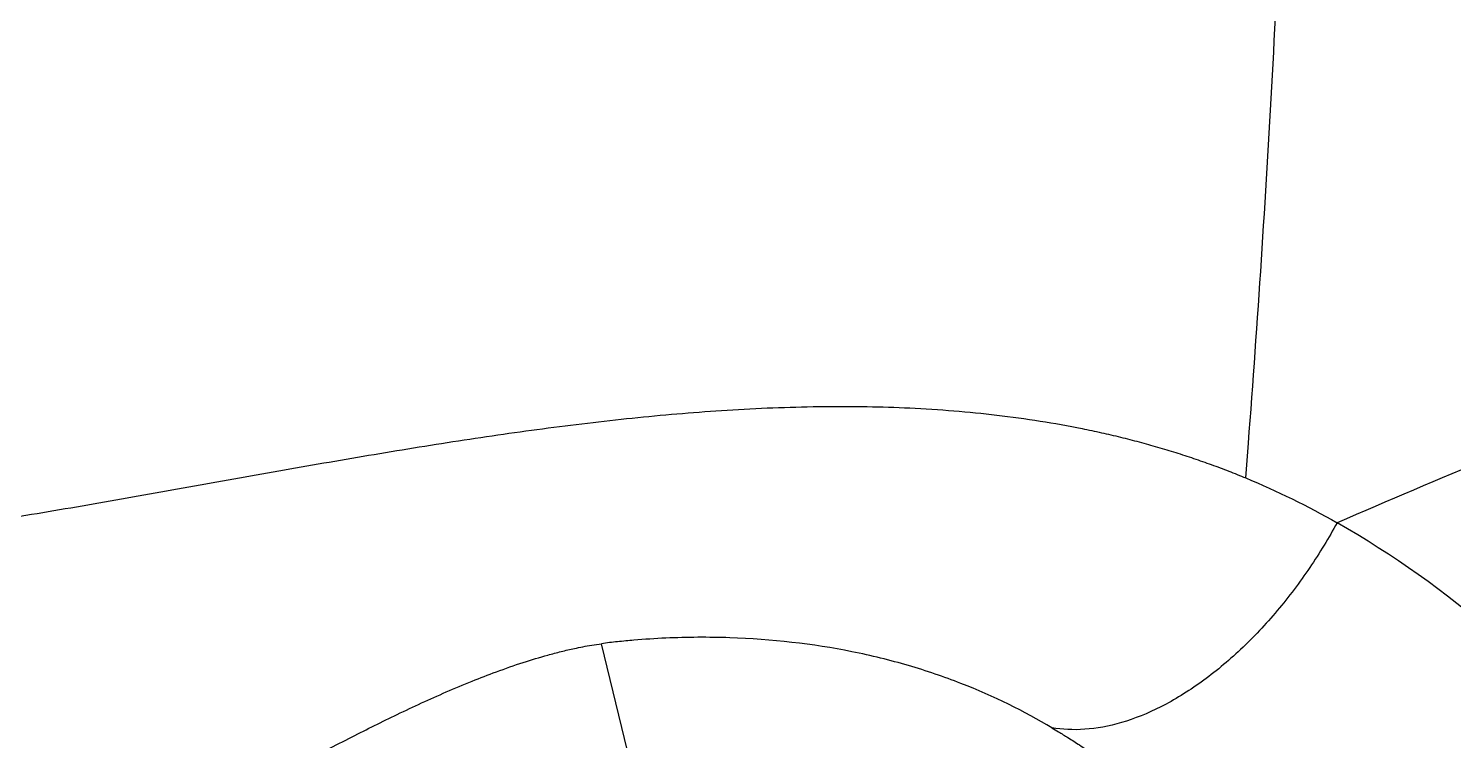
# Model space of a CAD drawing. Extents: x 526 to 610, y 679 to 808.
# Drawn here: x 558.165 to 562.546, y 736.62 to 738.809 of the extents above; entities that cross this region are included whole.
import ezdxf

# ---------------------------------------------------------------- set-up
doc = ezdxf.new("R2010")
doc.units = 0
doc.header["$MEASUREMENT"] = 0
doc.layers.add('1', color=4, linetype='Continuous')

# ---------------------------------------------------------------- blocks, each defined once
blk = doc.blocks.new('JETSETTER LX')
at = {"layer": '1', "color": 3, "linetype": 'Continuous', "lineweight": 25}
blk.add_line((33.8793, 39.7115), (33.7992, 40.0409), dxfattribs=at)
for points, knots in [([(35.7883, 40.6567), (35.8025, 40.844), (35.8159, 41.0318), (35.8405, 41.4089), (35.8518, 41.5981), (35.8828, 42.168), (35.8999, 42.5509), (35.9153, 42.9364)], [0, 0, 0, 0, 0.25, 0.25, 0.5, 0.5, 1, 1, 1, 1]), ([(39.9235, 41.9318), (39.7583, 41.8715), (39.5938, 41.811), (39.2658, 41.6894), (39.1023, 41.6283), (38.7759, 41.5052), (38.613, 41.4433), (38.2882, 41.3186), (38.1263, 41.2559), (37.6427, 41.0665), (37.3237, 40.939), (36.8478, 40.7443), (36.6897, 40.6788), (36.3743, 40.5466), (36.2171, 40.4799), (36.0606, 40.4125)], [0, 0, 0, 0, 0.125, 0.125, 0.25, 0.25, 0.375, 0.375, 0.5, 0.5, 0.75, 0.75, 0.875, 0.875, 1, 1, 1, 1]), ([(31.4422, 40.3495), (31.4599, 40.3517), (31.4957, 40.3562), (31.5499, 40.3633), (31.6051, 40.3708), (31.6614, 40.3787), (31.7438, 40.3906), (31.855, 40.4075), (32.0393, 40.4369), (32.2253, 40.4686), (32.4096, 40.5011), (32.5939, 40.5339), (32.8242, 40.5753), (33.1006, 40.6234), (33.3768, 40.6681), (33.6527, 40.7075), (33.9282, 40.7395), (34.2058, 40.7622), (34.4791, 40.7723), (34.7057, 40.7687), (34.8818, 40.7576), (35.0157, 40.7443), (35.1472, 40.7263), (35.2542, 40.7071), (35.3362, 40.6897), (35.3945, 40.676), (35.4521, 40.6613), (35.5088, 40.6455), (35.5647, 40.6286), (35.6198, 40.6106), (35.6741, 40.5916), (35.7275, 40.5716), (35.7626, 40.5573), (35.7801, 40.5502)], [0, 0, 0, 0, 0.012026, 0.02429, 0.03679, 0.049527, 0.062502, 0.09266, 0.125003, 0.187504, 0.218754, 0.250006, 0.312509, 0.37501, 0.43751, 0.500011, 0.562511, 0.625009, 0.689547, 0.750001, 0.781693, 0.8125, 0.844123, 0.874999, 0.889293, 0.903478, 0.917556, 0.931531, 0.945408, 0.959189, 0.972879, 0.986481, 1, 1, 1, 1]), ([(36.0606, 40.4125), (36.0354, 40.3664), (36.0073, 40.3201), (35.9458, 40.2294), (35.9124, 40.1849), (35.8413, 40.1003), (35.8035, 40.0601), (35.7251, 39.9862), (35.6844, 39.9525), (35.6022, 39.8934), (35.5605, 39.8679), (35.4782, 39.8263), (35.4376, 39.8101), (35.359, 39.787), (35.3211, 39.7802), (35.2494, 39.7751), (35.2155, 39.7769), (35.1841, 39.7823)], [0, 0, 0, 0, 0.125, 0.125, 0.25, 0.25, 0.375, 0.375, 0.5, 0.5, 0.625, 0.625, 0.75, 0.75, 0.875, 0.875, 1, 1, 1, 1]), ([(35.1841, 39.7823), (35.0995, 39.8327), (35.0066, 39.879), (34.8525, 39.9389), (34.7987, 39.9573), (34.6869, 39.9899), (34.6288, 40.0043), (34.4494, 40.0401), (34.3229, 40.0545), (34.1287, 40.0612), (34.0632, 40.0609), (33.9644, 40.0564), (33.9314, 40.0543), (33.8819, 40.0501), (33.8654, 40.0485), (33.8323, 40.0451), (33.8158, 40.0431), (33.7992, 40.0408)], [0, 0, 0, 0, 0.25, 0.25, 0.375, 0.375, 0.5, 0.5, 0.75, 0.75, 0.875, 0.875, 0.9375, 0.9375, 0.96875, 0.96875, 1, 1, 1, 1]), ([(31.4295, 39.0289), (31.4363, 39.0299), (31.45, 39.0317), (31.4707, 39.035), (31.4917, 39.0387), (31.513, 39.0428), (31.5345, 39.0473), (31.5564, 39.0523), (31.595, 39.0616), (31.6517, 39.0772), (31.7244, 39.1005), (31.7981, 39.127), (31.8951, 39.1652), (32.0163, 39.2184), (32.1598, 39.2878), (32.279, 39.3492), (32.3743, 39.3998), (32.4696, 39.4511), (32.5919, 39.518), (32.7356, 39.5969), (32.8832, 39.6769), (33.0261, 39.752), (33.1741, 39.8256), (33.2972, 39.8824), (33.3992, 39.9252), (33.4781, 39.9558), (33.5558, 39.9829), (33.6225, 40.003), (33.6752, 40.0169), (33.711, 40.0252), (33.7423, 40.0317), (33.77, 40.0367), (33.7892, 40.0394), (33.7992, 40.0408)], [0, 0, 0, 0, 0.008528, 0.017199, 0.026006, 0.034946, 0.044012, 0.053199, 0.0625, 0.092893, 0.124999, 0.1552, 0.187499, 0.249997, 0.312495, 0.374993, 0.406246, 0.437497, 0.499998, 0.566458, 0.625001, 0.6914, 0.750002, 0.812502, 0.844911, 0.875004, 0.907933, 0.9375, 0.953343, 0.968748, 0.978379, 0.988818, 1, 1, 1, 1]), ([(35.1841, 39.7823), (35.191, 39.7782), (35.2074, 39.7683), (35.2357, 39.7509), (35.2713, 39.7281), (35.3139, 39.6996), (35.3752, 39.6565), (35.4472, 39.6014), (35.515, 39.544), (35.5657, 39.4977), (35.6044, 39.4603), (35.642, 39.422), (35.6785, 39.3827), (35.7139, 39.3424), (35.7481, 39.3011), (35.7812, 39.2589), (35.8023, 39.2299), (35.8129, 39.2154)], [0, 0, 0, 0, 0.0288349, 0.0685025, 0.1188362, 0.1796396, 0.2506991, 0.3850338, 0.5002338, 0.5633093, 0.6261198, 0.6887103, 0.7511268, 0.8134159, 0.8756255, 0.9378038, 1, 1, 1, 1])]:
    blk.add_open_spline(points, degree=3, knots=knots, dxfattribs=at)
for points in [[(35.7801, 40.5502), (35.7829, 40.5857), (35.7856, 40.6212), (35.7883, 40.6567)], [(35.78, 40.5502), (35.8761, 40.5104), (35.9697, 40.4645), (36.0606, 40.4125)], [(36.9574, 39.6135), (36.7093, 39.9563), (36.4031, 40.2166), (36.0606, 40.4125)]]:
    blk.add_open_spline(points, degree=3, dxfattribs=at)

msp = doc.modelspace()

# ---------------------------------------------------------------- block references
at = {"layer": '1'}
msp.add_blockref('JETSETTER LX', (526.127, 696.8772), dxfattribs=at)

doc.saveas('drawing.dxf')
